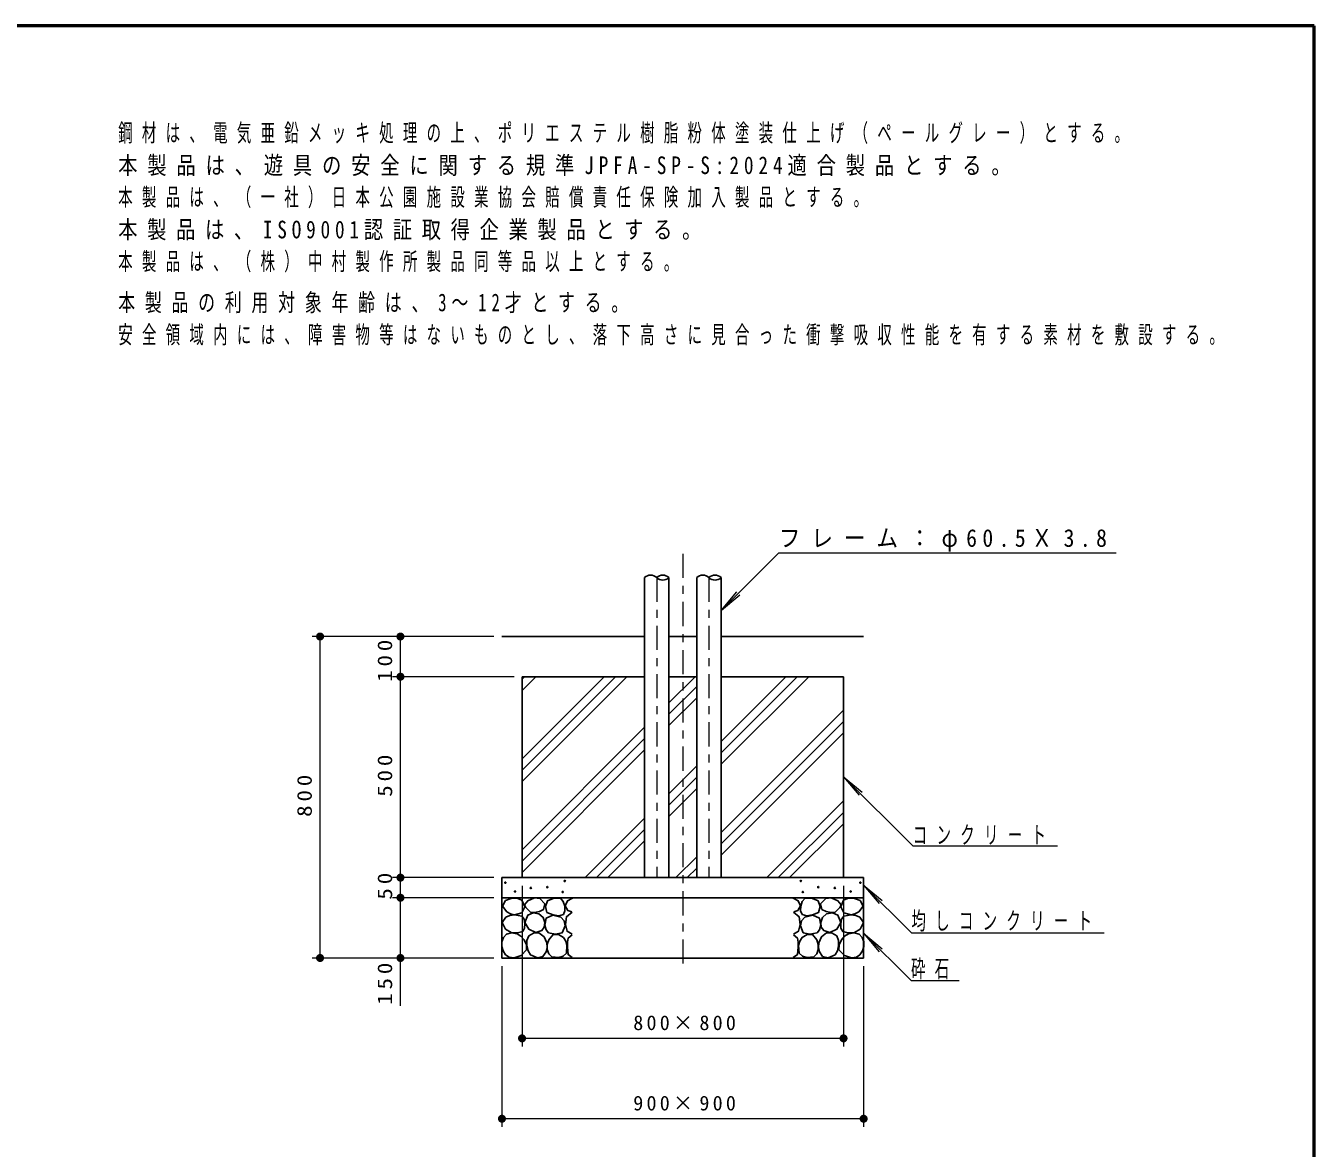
# Model space of a CAD drawing. Units: millimetres on the paper, with parts at other scales. Extents: x -385 to 0, y 0 to 267.
# Drawn here: x -160.3 to 0, y 127.3 to 267 of the extents above; entities that cross this region are included whole.
import ezdxf

# ---------------------------------------------------------------- set-up
doc = ezdxf.new("R2010")
doc.units = ezdxf.units.MM
doc.linetypes.add('USER2', pattern=[6, 3, -1, 1, -1])
doc.layers.add('LY_1', color=7, linetype='Continuous', lineweight=13)
doc.styles.add('ＭＳ ゴシック', font='')
doc.styles.get('ＭＳ ゴシック').set_extended_font_data('MS Gothic')

# ---------------------------------------------------------------- blocks, each defined once
blk = doc.blocks.new('filled_dot')
at = {"color": 0, "linetype": 'Continuous', "lineweight": -2, "const_width": 1.25}
blk.add_lwpolyline([(-0.625, 0, 1), (0.625, 0, 1)], format="xyb", close=True, dxfattribs=at)

msp = doc.modelspace()

# ---------------------------------------------------------------- linework, layer by layer
at = {"layer": 'LY_1', "lineweight": 50}
for p, q in [((0, 267), (-385, 267)), ((0, 0), (0, 267))]:
    msp.add_line(p, q, dxfattribs=at)
at = {"layer": 'LY_1', "linetype": 'USER2'}
for p, q in [((-78.56, 201.306), (-78.56, 149.555)), ((-81.81, 198.331), (-81.81, 161.005)), ((-75.31, 198.331), (-75.31, 161.005))]:
    msp.add_line(p, q, dxfattribs=at)
at = {"layer": 'LY_1'}
for p, q in [((-66.622, 201.42), (-73.763, 194.279)), ((-66.622, 201.42), (-24.622, 201.42)), ((-73.763, 194.279), (-71.834, 196.577)), ((-73.763, 194.279), (-71.465, 196.207)), ((-102.06, 191.005), (-124.69, 191.005)), ((-123.69, 151.005), (-123.69, 191.005)), ((-113.69, 186.005), (-113.69, 191.005)), ((-99.56, 186.005), (-114.69, 186.005)), ((-113.69, 161.005), (-113.69, 186.005)), ((-98.56, 172.969), (-85.524, 186.005)), ((-98.56, 174.384), (-86.938, 186.005)), ((-98.56, 175.798), (-88.352, 186.005)), ((-98.56, 184.283), (-96.837, 186.005)), ((-98.56, 185.697), (-98.252, 186.005)), ((-80.297, 182.747), (-77.038, 186.005)), ((-73.797, 175.105), (-62.896, 186.005)), ((-73.797, 176.519), (-64.311, 186.005)), ((-73.797, 177.933), (-65.725, 186.005)), ((-80.297, 181.332), (-76.822, 184.807)), ((-80.297, 179.918), (-76.822, 183.393)), ((-73.797, 166.619), (-58.56, 181.857)), ((-98.56, 164.484), (-83.322, 179.722)), ((-73.797, 165.205), (-58.56, 180.443)), ((-98.56, 163.07), (-83.322, 178.307)), ((-73.797, 163.791), (-58.56, 179.028)), ((-98.56, 161.656), (-83.322, 176.893)), ((-80.297, 171.433), (-76.822, 174.908)), ((-80.297, 170.019), (-76.822, 173.494)), ((-58.56, 173.566), (-56.631, 171.268)), ((-58.56, 173.566), (-56.261, 171.637)), ((-49.943, 164.95), (-58.56, 173.566)), ((-80.297, 168.605), (-76.822, 172.08)), ((-68.097, 161.005), (-58.56, 170.543)), ((-90.725, 161.005), (-83.322, 168.408)), ((-66.683, 161.005), (-58.56, 169.129)), ((-89.311, 161.005), (-83.322, 166.994)), ((-65.269, 161.005), (-58.56, 167.715)), ((-87.896, 161.005), (-83.322, 165.58)), ((-79.411, 161.005), (-76.822, 163.594)), ((-49.943, 164.95), (-31.943, 164.95)), ((-77.997, 161.005), (-76.822, 162.18)), ((-102.06, 161.005), (-114.69, 161.005)), ((-113.69, 158.505), (-113.69, 161.005)), ((-98.56, 160.005), (-98.56, 140.005)), ((-58.56, 160.005), (-58.56, 140.005)), ((-56.06, 160.088), (-54.131, 157.79)), ((-56.06, 160.088), (-53.761, 158.159)), ((-50.115, 154.143), (-56.06, 160.088)), ((-102.06, 158.505), (-114.69, 158.505)), ((-113.69, 145.035), (-113.69, 158.505)), ((-56.06, 154.086), (-54.131, 151.788)), ((-56.06, 154.086), (-53.761, 152.157)), ((-50.168, 148.194), (-56.06, 154.086)), ((-50.115, 154.143), (-26.115, 154.143)), ((-102.06, 151.005), (-124.69, 151.005)), ((-101.06, 150.005), (-101.06, 130.005)), ((-56.06, 150.005), (-56.06, 130.005)), ((-50.168, 148.194), (-44.168, 148.194)), ((-58.56, 141.005), (-98.56, 141.005)), ((-56.06, 131.005), (-101.06, 131.005))]:
    msp.add_line(p, q, dxfattribs=at)
at = {"layer": 'LY_1', "lineweight": 25}
for p, q in [((-83.322, 198.331), (-83.322, 161.005)), ((-80.297, 198.331), (-80.297, 161.005)), ((-76.822, 198.331), (-76.822, 161.005)), ((-73.797, 198.331), (-73.797, 161.005)), ((-101.06, 191.005), (-83.322, 191.005)), ((-80.297, 191.005), (-76.822, 191.005)), ((-73.797, 191.005), (-56.06, 191.005)), ((-98.56, 186.005), (-83.322, 186.005)), ((-98.56, 186.005), (-98.56, 161.005)), ((-80.297, 186.005), (-76.822, 186.005)), ((-73.797, 186.005), (-58.56, 186.005)), ((-58.56, 186.005), (-58.56, 161.005)), ((-101.06, 161.005), (-56.06, 161.005)), ((-101.06, 161.005), (-101.06, 151.005)), ((-56.06, 161.005), (-56.06, 151.005)), ((-101.06, 158.505), (-56.06, 158.505)), ((-101.06, 151.005), (-56.06, 151.005))]:
    msp.add_line(p, q, dxfattribs=at)
for points in [[(-99.499, 156.37), (-99.982, 156.499), (-100.442, 156.747), (-101.007, 157.469), (-100.614, 158.145), (-99.908, 158.427), (-99.193, 158.458), (-98.573, 158.208), (-98.227, 157.391), (-98.604, 156.621)], [(-97.005, 156.664), (-97.485, 156.651), (-98.082, 157.274), (-98.264, 157.638), (-97.861, 158.105), (-97.031, 158.481), (-96.343, 158.39), (-95.707, 157.729), (-95.876, 157.041), (-96.395, 156.794)], [(-94.682, 156.386), (-95.457, 156.684), (-95.655, 157.399), (-95.397, 158.114), (-94.682, 158.412), (-93.769, 158.432), (-93.427, 158.052), (-93.252, 157.459), (-93.222, 156.867), (-93.411, 156.426), (-93.998, 156.262)], [(-62.437, 156.386), (-61.662, 156.684), (-61.464, 157.399), (-61.722, 158.114), (-62.437, 158.412), (-63.351, 158.432), (-63.692, 158.052), (-63.867, 157.459), (-63.897, 156.867), (-63.708, 156.426), (-63.121, 156.262)], [(-60.114, 156.664), (-59.634, 156.651), (-59.037, 157.274), (-58.856, 157.638), (-59.258, 158.105), (-60.088, 158.481), (-60.776, 158.39), (-61.412, 157.729), (-61.243, 157.041), (-60.724, 156.794)], [(-57.62, 156.37), (-57.138, 156.499), (-56.678, 156.747), (-56.112, 157.469), (-56.505, 158.145), (-57.211, 158.427), (-57.926, 158.458), (-58.546, 158.208), (-58.892, 157.391), (-58.515, 156.621)], [(-99.908, 154.185), (-100.614, 154.609), (-101.038, 155.41), (-100.567, 156.101), (-100.07, 156.305), (-99.515, 156.368), (-98.589, 156.227), (-98.316, 155.829), (-98.212, 155.269), (-98.236, 154.708), (-98.463, 154.295), (-99.107, 154.122)], [(-96.865, 154.17), (-97.73, 154.602), (-98.205, 155.424), (-97.859, 156.332), (-97.189, 156.622), (-96.454, 156.505), (-95.943, 156.053), (-95.719, 155.402), (-95.793, 154.862), (-96.087, 154.429)], [(-94.384, 153.978), (-95.258, 154.117), (-95.575, 154.52), (-95.715, 155.071), (-95.576, 155.944), (-94.744, 156.323), (-93.749, 156.083), (-93.332, 155.611), (-93.193, 154.991), (-93.55, 154.137)], [(-62.735, 153.978), (-61.861, 154.117), (-61.544, 154.52), (-61.404, 155.071), (-61.543, 155.944), (-62.375, 156.323), (-63.37, 156.083), (-63.788, 155.611), (-63.927, 154.991), (-63.569, 154.137)], [(-60.254, 154.17), (-59.39, 154.602), (-58.914, 155.424), (-59.26, 156.332), (-59.93, 156.622), (-60.665, 156.505), (-61.177, 156.053), (-61.4, 155.402), (-61.326, 154.862), (-61.032, 154.429)], [(-57.211, 154.185), (-56.505, 154.609), (-56.081, 155.41), (-56.552, 156.101), (-57.049, 156.305), (-57.604, 156.368), (-58.531, 156.227), (-58.803, 155.829), (-58.907, 155.269), (-58.883, 154.708), (-58.656, 154.295), (-58.012, 154.122)], [(-99.531, 151.029), (-100.175, 151.091), (-100.6, 151.407), (-100.897, 151.877), (-101.073, 152.44), (-101.07, 153.023), (-100.877, 153.56), (-100.504, 153.965), (-99.865, 154.14), (-99.185, 154.012), (-98.694, 153.716), (-98.306, 153.274), (-97.998, 152.64), (-97.992, 152.002), (-98.683, 151.311)], [(-96.649, 151.009), (-97.513, 151.419), (-97.815, 151.914), (-97.946, 152.522), (-97.946, 153.188), (-97.708, 153.754), (-97.136, 154.106), (-96.454, 154.122), (-95.823, 153.654), (-95.481, 152.889), (-95.427, 152.315), (-95.546, 151.765), (-95.957, 151.203)], [(-93.987, 151.054), (-94.861, 151.153), (-95.228, 151.531), (-95.417, 152.047), (-95.416, 152.671), (-95.218, 153.279), (-94.702, 153.914), (-94.036, 153.937), (-93.411, 153.576), (-93.116, 153.114), (-92.974, 152.564), (-93.034, 151.61), (-93.44, 151.243)], [(-63.132, 151.054), (-62.258, 151.153), (-61.891, 151.531), (-61.702, 152.047), (-61.703, 152.671), (-61.901, 153.279), (-62.417, 153.914), (-63.083, 153.937), (-63.708, 153.576), (-64.003, 153.114), (-64.145, 152.564), (-64.085, 151.61), (-63.679, 151.243)], [(-60.47, 151.009), (-59.606, 151.419), (-59.305, 151.914), (-59.173, 152.522), (-59.173, 153.188), (-59.411, 153.754), (-59.983, 154.106), (-60.665, 154.122), (-61.296, 153.654), (-61.638, 152.889), (-61.692, 152.315), (-61.573, 151.765), (-61.162, 151.203)], [(-57.588, 151.029), (-56.944, 151.091), (-56.519, 151.407), (-56.222, 151.877), (-56.046, 152.44), (-56.049, 153.023), (-56.242, 153.56), (-56.615, 153.965), (-57.254, 154.14), (-57.934, 154.012), (-58.425, 153.716), (-58.813, 153.274), (-59.121, 152.64), (-59.127, 152.002), (-58.436, 151.311)]]:
    msp.add_lwpolyline(points, close=True, dxfattribs=at)
for points in [[(-92.357, 156.761), (-92.859, 156.902), (-93.205, 157.499), (-92.922, 158.127), (-92.294, 158.441)], [(-64.762, 156.761), (-64.26, 156.902), (-63.914, 157.499), (-64.197, 158.127), (-64.825, 158.441)], [(-92.325, 153.95), (-92.953, 154.327), (-93.158, 155.19), (-93.032, 156.148), (-92.341, 156.698)], [(-64.794, 153.95), (-64.166, 154.327), (-63.962, 155.19), (-64.087, 156.148), (-64.778, 156.698)], [(-92.31, 151.06), (-92.828, 151.421), (-92.906, 152.364), (-92.924, 152.959), (-92.812, 153.479), (-92.325, 153.903)], [(-64.81, 151.06), (-64.291, 151.421), (-64.213, 152.364), (-64.195, 152.959), (-64.307, 153.479), (-64.794, 153.903)]]:
    msp.add_lwpolyline(points, dxfattribs=at)
for centre in [(-100.646, 160.38), (-93.247, 160.582), (-63.872, 160.582), (-56.473, 160.38), (-99.438, 159.273), (-97.475, 159.726), (-95.411, 159.827), (-93.499, 159.223), (-63.621, 159.223), (-61.708, 159.827), (-59.644, 159.726), (-57.681, 159.273)]:
    msp.add_circle(centre, 0.075, dxfattribs=at)
for centre, start, end in [((-82.566, 197.555), 45.74713, 134.25287), ((-81.053, 197.555), 45.74713, 134.25287), ((-81.053, 199.107), 225.74713, 314.25287), ((-76.066, 197.555), 45.74713, 134.25287), ((-74.553, 197.555), 45.74713, 134.25287), ((-74.553, 199.107), 225.74713, 314.25287)]:
    msp.add_arc(centre, 1.084, start, end, dxfattribs=at)

# ---------------------------------------------------------------- block references
at = {"layer": 'LY_1', "xscale": 0.4, "yscale": 0.4}
for p, rotation in [((-123.69, 191.005), 270), ((-113.69, 191.005), 270), ((-113.69, 186.005), 90), ((-113.69, 186.005), 270), ((-113.69, 161.005), 90), ((-113.69, 161.005), 270), ((-113.69, 158.505), 90), ((-113.69, 158.505), 270), ((-123.69, 151.005), 90), ((-113.69, 151.005), 90), ((-58.56, 141.005), 180), ((-56.06, 131.005), 180)]:
    msp.add_blockref('filled_dot', p, dxfattribs=dict(at, rotation=rotation))
for p in [(-98.56, 141.005), (-101.06, 131.005)]:
    msp.add_blockref('filled_dot', p, dxfattribs=at)

# ---------------------------------------------------------------- texts
at = {"layer": 'LY_1', "style": 'ＭＳ ゴシック'}
for s, insert, char_height, attachment_point in [('\\T1.64;\\W0.6;鋼材は、電気亜鉛メッキ処理の上、ポリエステル樹脂粉体塗装仕上げ（ペールグレー）とする。', (-148.805, 252.301), 2.199, 7), ('\\T1.51;\\W0.8;本製品は、遊具の安全に関する規準JPFA-SP-S:2024適合製品とする。', (-148.805, 248.301), 2.199, 7), ('\\T1.64;\\W0.6;本製品は、（一社）日本公園施設業協会賠償責任保険加入製品とする。', (-148.805, 244.301), 2.199, 7), ('\\T1.5;\\W0.8;本製品は、ISO9001認証取得企業製品とする。', (-148.805, 240.301), 2.199, 7), ('\\T1.64;\\W0.6;本製品は、（株）中村製作所製品同等品以上とする。', (-148.805, 236.301), 2.199, 7), ('\\T1.58;\\W0.7;本製品の利用対象年齢は、3～12才とする。', (-148.805, 231.226), 2.199, 7), ('\\T1.64;\\W0.6;安全領域内には、障害物等はないものとし、落下高さに見合った衝撃吸収性能を有する素材を敷設する。', (-148.805, 227.226), 2.199, 7), ('\\T1.5;\\W0.9;フレーム：φ60.5Ｘ3.8', (-66.622, 201.57), 2.199, 7), ('\\T1.64;\\W0.6;コンクリート', (-49.943, 165.1), 2.199, 7), ('\\T1.64;\\W0.6;均しコンクリート', (-50.115, 154.293), 2.199, 7), ('\\T1.64;\\W0.6;砕石', (-50.168, 148.344), 2.199, 7), ('\\T1.32;800×800', (-78.139, 142.005), 1.833, 8), ('\\T1.32;900×900', (-78.139, 132.005), 1.833, 8)]:
    msp.add_mtext(s, dxfattribs=dict(at, insert=insert, char_height=char_height, attachment_point=attachment_point))
at = {"layer": 'LY_1', "char_height": 1.833, "attachment_point": 8, "rotation": 90, "style": 'ＭＳ ゴシック'}
for s, insert in [('\\T1.33;\\W1.15;100', (-114.69, 188.223)), ('\\T1.33;\\W1.15;500', (-114.69, 173.922)), ('\\T1.33;\\W1.15;800', (-124.69, 171.422)), ('\\T1.34;\\W1.15;50', (-114.69, 160.183)), ('\\T1.33;\\W1.15;150', (-114.69, 148.035))]:
    msp.add_mtext(s, dxfattribs=dict(at, insert=insert))

doc.saveas('drawing.dxf')
